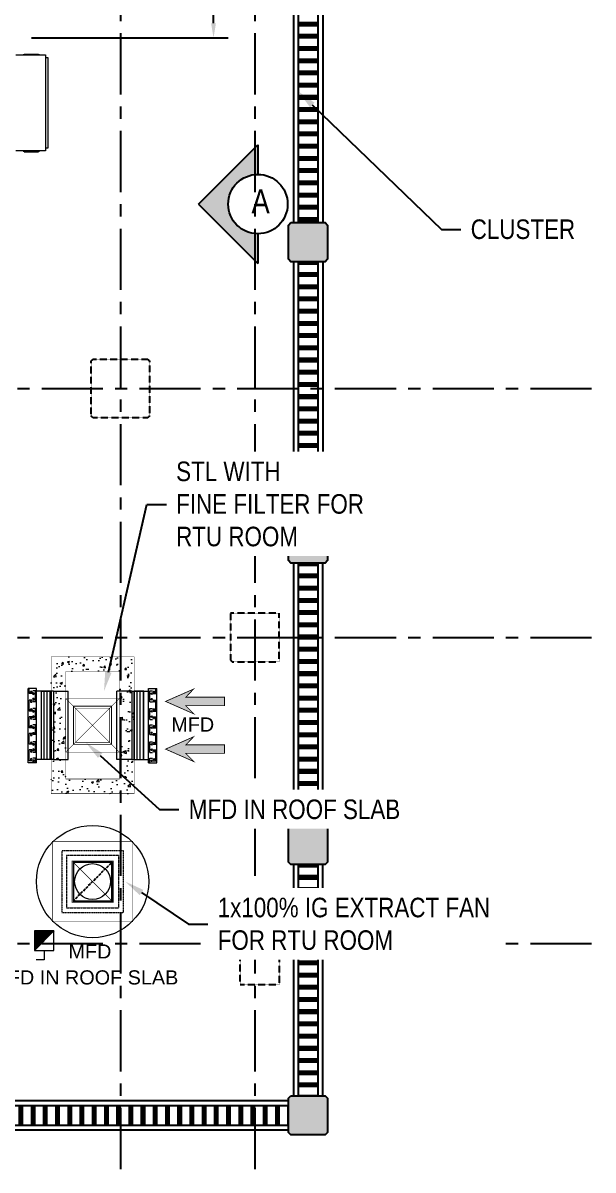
# Model space of a CAD drawing. Header units: metres. Extents: x 841183 to 1048542, y 259326 to 317714.
# Drawn here: x 1012342 to 1018176, y 293182 to 304923 of the extents above; entities that cross this region are included whole.
import ezdxf
from ezdxf import colors
from ezdxf.entities.mleader import LeaderData, LeaderLine
from ezdxf.enums import TextEntityAlignment as Align
from ezdxf.math import Vec2, Vec3

# ---------------------------------------------------------------- set-up
doc = ezdxf.new("R2010")
doc.units = ezdxf.units.M
doc.header["$PDMODE"] = 34
for name, pattern in [('( Hidden )', [0.375, 0.25, -0.125]), ('1', [0, 0, 0]), ('CENTRE', [2, 1.25, -0.25, 0.25, -0.25]), ('HIDDEN', [0.375, 0.25, -0.125]), ('HIDDEN2', [0.1875, 0.125, -0.0625]), ('VILLA AXIS$0$CENTER', [2, 1.25, -0.25, 0.25, -0.25])]:
    doc.linetypes.add(name, pattern=pattern)
for name, color, linetype, lineweight in [('0_ ISOLATOR', 142, 'Continuous', 0), ('0_ARROW', 20, 'Continuous', 0), ('0_FA DUCT', 130, 'Continuous', 0), ('0_FOUNDATION', 7, 'Continuous', 0), ('0_HVAC EQUIPMENT', 142, 'Continuous', 0), ('0_HVAC-OPENING', 126, 'Continuous', 0), ('0_SANDTRAP LOUVER', 252, '1', 0)]:
    doc.layers.add(name, color=color, linetype=linetype, lineweight=lineweight)
for name, color, linetype in [('0_EXTRACT AIR DUCT', 236, 'Continuous'), ('0_HVAC TEXT', 7, 'Continuous'), ('A-AXIS LINE', 253, 'Continuous'), ('A-WALL-1', 252, 'Continuous'), ('G-COL', 252, 'Continuous'), ('INTEC -BEAM', 8, 'Continuous'), ('INTEC -CLUSTRA', 8, 'Continuous'), ('INTEC -HATCH-WALL', 252, 'Continuous'), ('PDF2_Geometry', 7, 'Continuous'), ('TEXT', 7, 'Continuous')]:
    doc.layers.add(name, color=color, linetype=linetype)
doc.layers.add('A-REFLECT DOWN', color=252, linetype='Continuous', transparency=0.6)
doc.layers.add('G-HATCH', color=253, linetype='Continuous', transparency=0.6)
doc.styles.add('AIRAL', font='arial.ttf', dxfattribs={"height": 6.14})
doc.styles.add('romans', font='romans.shx', dxfattribs={"width": 0.85})
doc.styles.get("Standard").update_dxf_attribs({"font": 'ARIALN.TTF'})
doc.dimstyles.get("Standard").update_dxf_attribs({"dimtxt": 200, "dimasz": 150, "dimexe": 150, "dimexo": 150, "dimgap": 100, "dimtad": 0, "dimtih": 1, "dimtoh": 1, "dimdec": 0, "dimzin": 0, "dimdsep": 46, "dimtxsty": 'Standard', "dimcen": 0.09, "dimadec": 0, "dimazin": 0, "dimtfac": 1, "dimtdec": 0, "dimtofl": 0, "dimtmove": 0, "dimatfit": 3, "dimfxl": 1, "dimtolj": 1, "dimtzin": 0, "dimarcsym": 0})
pattern_1 = [(90, (1100029.69, 246860.106), (-31.75, 0), [])]

# ---------------------------------------------------------------- blocks, each defined once
blk = doc.blocks.new('A$C46a051ea')
at = {"layer": 'PDF2_Geometry', "lineweight": 5}
for points in [[(4910, 1068), (5214, 1068)], [(4985, 1068), (4985, 1073), (5154, 1073)], [(4995, 1073), (4995, 1077), (5144, 1077)], [(5144, 1077), (5144, 1073)], [(5154, 1073), (5154, 1068)], [(5214, 1068), (5214, 87)], [(5214, 1044), (5238, 1044)], [(5238, 1044), (5238, 116)], [(5214, 87), (4910, 87)], [(4985, 87), (4985, 83), (5154, 83)], [(4995, 83), (4995, 78), (5144, 78)], [(5144, 78), (5144, 83)], [(5154, 83), (5154, 87)], [(5238, 116), (5214, 116)]]:
    blk.add_lwpolyline(points, dxfattribs=at)
blk = doc.blocks.new('A$C73141abc')
blk.add_blockref('A$C46a051ea', (-2791, -6257))
blk = doc.blocks.new('SAND TRAP LOUVER 700 X 350')
at = {"layer": '0_SANDTRAP LOUVER', "color": 7}
for p, q in [((-173, 375), (-258, 375)), ((-258, 3), (-258, 375)), ((-173, 3), (-173, 375)), ((0, 350), (-173, 350)), ((-123, -350), (-123, 350)), ((0, 350), (0, -350)), ((-258, -386), (-258, 3)), ((-173, -386), (-173, 3)), ((-123, -350), (-173, -350)), ((0, -350), (-123, -350)), ((-173, -386), (-258, -386))]:
    blk.add_line(p, q, dxfattribs=at)
at = {"layer": '0_SANDTRAP LOUVER', "extrusion": (-1.47393e-32, -3.15544e-33, -1)}
for p, q in [((-247, 326), (-247, 375)), ((-219, 326), (-247, 326)), ((-219, 258), (-247, 258)), ((-247, 146), (-247, 258)), ((-184, 351), (-212, 351)), ((-184, 239), (-212, 239)), ((-184, 239), (-184, 351)), ((-219, 146), (-247, 146)), ((-184, 171), (-212, 171)), ((-184, 60), (-184, 171)), ((-219, 87), (-247, 87)), ((-247, -25), (-247, 87)), ((-184, 60), (-212, 60)), ((-184, 3), (-212, 3)), ((-219, -25), (-247, -25)), ((-247, -195), (-247, -84)), ((-219, -84), (-247, -84)), ((-219, -195), (-247, -195)), ((-184, -168), (-212, -168)), ((-184, -279), (-184, -168)), ((-247, -364), (-247, -252)), ((-219, -252), (-247, -252)), ((-184, -279), (-212, -279)), ((-184, -336), (-212, -336)), ((-184, -386), (-184, -336)), ((-219, -364), (-247, -364))]:
    blk.add_line(p, q, dxfattribs=at)
at = {"layer": '0_SANDTRAP LOUVER'}
for p, q in [((-219, 326), (-247, 326)), ((-219, 146), (-247, 146)), ((-247, -25), (-247, 3)), ((-184, -95), (-184, 3)), ((-219, -25), (-247, -25)), ((-184, -95), (-212, -95))]:
    blk.add_line(p, q, dxfattribs=at)
at = {"layer": '0_SANDTRAP LOUVER', "extrusion": (-1.47393e-32, -3.15544e-33, -1)}
for centre in [(227, 339), (227, 244), (204, 323), (204, 267), (227, 160), (204, 143), (227, 73), (204, 88), (227, -11), (227, -98), (204, -25), (204, -25), (227, -181), (204, -195), (227, -266), (227, -350), (204, -251), (204, -364)]:
    blk.add_circle(centre, 8.37, dxfattribs=at)
at = {"layer": '0_SANDTRAP LOUVER'}
for centre in [(-227, 339), (-227, 160), (-227, -11), (-204, -81)]:
    blk.add_circle(centre, 8.37, dxfattribs=at)
blk = doc.blocks.new('0-ARROW-3')
at = {"layer": '0_ARROW', "true_color": 0xc8c8c8}
h = blk.add_hatch(dxfattribs=at)
h.set_pattern_fill('ANSI31', color=9)
h.set_pattern_definition([(45, (-4415, 43046), (-0.08838834765, 0.08838834765), [])])
h.paths.add_polyline_path([(-512, -108), (-711, -313), (0, 0), (-711, 313), (-512, 108), (-1490, 108), (-1490, -108)])
at = {"layer": '0_ARROW', "const_width": 20}
blk.add_lwpolyline([(-1490, -108), (-512, -108), (-711, -313), (0, 0), (-711, 313), (-512, 108), (-1490, 108)], close=True, dxfattribs=at)
blk = doc.blocks.new('A$C51a5b08a')
at = {"layer": 'G-HATCH'}
h = blk.add_hatch(color=256, dxfattribs=at)
h.dxf.hatch_style = 1
h.paths.add_polyline_path([(-23016.4, -8804.5), (-22666.4, -8804.5), (-22641.4, -8829.5), (-22641.4, -9179.5), (-22666.4, -9204.5), (-23016.4, -9204.5), (-23041.4, -9179.5), (-23041.4, -8829.5)])
h = blk.add_hatch(color=256, dxfattribs=at)
h.dxf.hatch_style = 1
h.paths.add_polyline_path([(-23016.6, -11889.5), (-22666.6, -11889.5), (-22641.6, -11914.5), (-22641.6, -12264.5), (-22666.6, -12289.5), (-23016.6, -12289.5), (-23041.6, -12264.5), (-23041.6, -11914.5)])
h = blk.add_hatch(color=256, dxfattribs=at)
h.dxf.hatch_style = 1
h.paths.add_polyline_path([(-23016.7, -14974.5), (-22666.7, -14974.5), (-22641.7, -14999.5), (-22641.7, -15349.5), (-22666.7, -15374.5), (-23016.7, -15374.5), (-23041.7, -15349.5), (-23041.7, -14999.5)])
h = blk.add_hatch(color=256, dxfattribs=at)
h.dxf.hatch_style = 1
h.paths.add_polyline_path([(-23016.6, -17741.9), (-22666.6, -17741.9), (-22641.6, -17766.9), (-22641.6, -18116.9), (-22666.6, -18141.9), (-23016.6, -18141.9), (-23041.6, -18116.9), (-23041.6, -17766.9)])
at = {"layer": 'INTEC -HATCH-WALL'}
h = blk.add_hatch(dxfattribs=at)
h.set_pattern_fill('PLAST', color=256, scale=500, angle=180, style=0)
h.set_pattern_definition([(180, (-78994.4, 303.69), (-2e-14, -125), []), (180, (-78994.4, 288.07), (-2e-14, -125), []), (180, (-78994.4, 272.44), (-2e-14, -125), [])])
h.paths.add_polyline_path([(-22741.4, -8804.5), (-22941.4, -8804.5), (-22941.4, -6119.5), (-22741.4, -6119.5)])
h = blk.add_hatch(dxfattribs=at)
h.set_pattern_fill('PLAST', color=256, scale=500, angle=180, style=0)
h.set_pattern_definition([(180, (-78994.4, -3010.07), (-2e-14, -125), []), (180, (-78994.4, -3025.7), (-2e-14, -125), []), (180, (-78994.4, -3041.32), (-2e-14, -125), [])])
h.paths.add_polyline_path([(-22741.4, -11889.5), (-22941.4, -11889.5), (-22941.4, -9209.5), (-22741.4, -9209.5)])
h = blk.add_hatch(dxfattribs=at)
h.set_pattern_fill('PLAST', color=256, scale=500, angle=180, style=0)
h.set_pattern_definition([(180, (-78994.54, -6095.07), (-2e-14, -125), []), (180, (-78994.54, -6110.7), (-2e-14, -125), []), (180, (-78994.54, -6126.32), (-2e-14, -125), [])])
h.paths.add_polyline_path([(-22741.6, -14974.5), (-22941.6, -14974.5), (-22941.6, -12294.5), (-22741.6, -12294.5)])
h = blk.add_hatch(dxfattribs=at)
h.set_pattern_fill('PLAST', color=256, scale=500, angle=180, style=0)
h.set_pattern_definition([(180, (-78994.67, -9180.07), (-2e-14, -125), []), (180, (-78994.67, -9195.7), (-2e-14, -125), []), (180, (-78994.67, -9211.32), (-2e-14, -125), [])])
h.paths.add_polyline_path([(-22741.7, -17741.9), (-22941.7, -17741.9), (-22941.7, -15379.5), (-22741.7, -15379.5)])
h = blk.add_hatch(dxfattribs=at)
h.set_pattern_fill('PLAST', color=256, scale=500, angle=270, style=0)
h.set_pattern_definition([(270, (-75068.57, -213855.55), (125, -1e-13), []), (270, (-75052.95, -213855.55), (125, -1e-13), []), (270, (-75037.32, -213855.55), (125, -1e-13), [])])
h.paths.add_polyline_path([(-25918.3, -18041.9), (-25918.3, -17841.9), (-23041.6, -17841.9), (-23041.6, -18041.9)])
at = {"layer": 'A-AXIS LINE', "linetype": 'VILLA AXIS$0$CENTER', "ltscale": 500}
for p, q in [((-24761.9, 5133.1, -106.5), (-24761.9, -22136.6, -125.6)), ((-23385.1, 5133.1, -94.7), (-23385.1, -22200.4, -113.8)), ((-40565.7, -10501.7, -193.6), (9544.5, -10501.7, -80)), ((-40565.7, -13051.7, -220.1), (9544.5, -13051.7, -106.5)), ((-40565.7, -16183.2, -220.1), (9544.5, -16183.2, -106.5))]:
    blk.add_line(p, q, dxfattribs=at)
at = {"layer": 'A-WALL-1', "linetype": 'Continuous'}
for points, elevation in [([(-23016.4, -8804.5), (-22666.4, -8804.5), (-22641.4, -8829.5), (-22641.4, -9179.5), (-22666.4, -9204.5), (-23016.4, -9204.5), (-23041.4, -9179.5), (-23041.4, -8829.5)], -21.8), ([(-23016.6, -11889.5), (-22666.6, -11889.5), (-22641.6, -11914.5), (-22641.6, -12264.5), (-22666.6, -12289.5), (-23016.6, -12289.5), (-23041.6, -12264.5), (-23041.6, -11914.5)], -3), ([(-23016.7, -14974.5), (-22666.7, -14974.5), (-22641.7, -14999.5), (-22641.7, -15349.5), (-22666.7, -15374.5), (-23016.7, -15374.5), (-23041.7, -15349.5), (-23041.7, -14999.5)], 15.8), ([(-23016.6, -17741.9), (-22666.6, -17741.9), (-22641.6, -17766.9), (-22641.6, -18116.9), (-22666.6, -18141.9), (-23016.6, -18141.9), (-23041.6, -18116.9), (-23041.6, -17766.9)], 66.7)]:
    blk.add_lwpolyline(points, close=True, dxfattribs=dict(at, elevation=elevation))
at = {"layer": 'G-COL', "color": 8, "linetype": 'HIDDEN2', "ltscale": 6}
for points, elevation in [([(-24482.1, -10801.7), (-25042.1, -10801.7), (-25062.1, -10781.7), (-25062.1, -10221.7), (-25042.1, -10201.7), (-24482.1, -10201.7), (-24462.1, -10221.7), (-24462.1, -10781.7)], -43.2), ([(-23135.4, -12801.7), (-23635.4, -12801.7), (-23635.4, -13281.7), (-23615.4, -13301.7), (-23135.4, -13301.7)], -106.5), ([(-23535.4, -16206.6), (-23135.4, -16206.6), (-23135.4, -16606.6), (-23535.4, -16606.6)], -106.5)]:
    blk.add_lwpolyline(points, close=True, dxfattribs=dict(at, elevation=elevation))
at = {"layer": 'INTEC -BEAM'}
for p, q in [((-22991.4, -6119.5, -0.9), (-22991.4, -8804.5, -1.6)), ((-22691.4, -6119.5, -0.9), (-22691.4, -8804.5, -1.6)), ((-22991.4, -9204.5, 17.9), (-22991.4, -11889.5, -3)), ((-22691.4, -9204.5, 17.9), (-22691.4, -11889.5, -3)), ((-22991.6, -12289.5, 36.7), (-22991.6, -14974.5, 15.8)), ((-22691.6, -12289.5, 36.7), (-22691.6, -14974.5, 15.8)), ((-22991.7, -15374.5, 55.6), (-22991.7, -17741.9, 95.3)), ((-22691.7, -15374.5, 55.6), (-22691.7, -17741.9, 95.3)), ((-25918.3, -17791.9, -3.2), (-23041.6, -17791.9, -57.8)), ((-25918.3, -18091.9, -3.2), (-23041.6, -18091.9, -57.8))]:
    blk.add_line(p, q, dxfattribs=at)
at = {"layer": 'INTEC -CLUSTRA'}
for p, q in [((-22941.4, -6119.5, -0.9), (-22941.4, -8804.5, -1.6)), ((-22741.4, -6119.5, -0.9), (-22741.4, -8804.5, -1.6)), ((-22941.4, -9204.5, 17.9), (-22941.4, -11889.5, -3)), ((-22741.4, -9204.5, 17.9), (-22741.4, -11889.5, -3)), ((-22941.6, -12289.5, 36.7), (-22941.6, -14974.5, 15.8)), ((-22741.6, -12289.5, 36.7), (-22741.6, -14974.5, 15.8)), ((-22941.7, -15374.5, 55.6), (-22941.7, -17741.9, 95.3)), ((-22741.7, -15374.5, 55.6), (-22741.7, -17741.9, 95.3)), ((-25918.3, -17841.9, -3.2), (-23041.6, -17841.9, -57.8)), ((-25918.3, -18041.9, -3.2), (-23041.6, -18041.9, -57.8))]:
    blk.add_line(p, q, dxfattribs=at)
at = {"color": 252, "style": 'romans', "width": 0.8}
blk.add_attdef('RD01', text='', height=225, dxfattribs=at).set_placement((-31176.6, -17501.4, -38.4), align=Align.MIDDLE_CENTER)
blk = doc.blocks.new('*D136')
at = {"color": 0, "lineweight": -2, "transparency": 16777216}
for p, q in [((1012431, 307270), (1014442, 307270)), ((1014292, 307120), (1014292, 306222)), ((1014292, 304920), (1014292, 305818)), ((1012431, 304770), (1014442, 304770))]:
    blk.add_line(p, q, dxfattribs=at)
at = {"color": 0, "transparency": 16777216}
for points in [[(1014267, 307120), (1014317, 307120), (1014292, 307270)], [(1014267, 304920), (1014317, 304920), (1014292, 304770)]]:
    blk.add_solid(points, dxfattribs=at)
at = {"layer": 'Defpoints', "color": 0, "transparency": 16777216}
for p in [(1012281, 307270, -105), (1012281, 304770, -105), (1014292, 304770)]:
    blk.add_point(p, dxfattribs=at)
at = {"color": 0, "transparency": 16777216, "insert": (1014292, 306020), "char_height": 200, "attachment_point": 5}
blk.add_mtext('\\A1;2500', dxfattribs=at)
blk = doc.blocks.new('A$C10b3fa2f')
at = {"layer": 'A-REFLECT DOWN'}
h = blk.add_hatch(dxfattribs=at)
h.set_pattern_fill('AR-HBONE', color=256, scale=75, style=0)
h.set_pattern_definition([(45, (-872853.3, -501345.44), (0, 424.26407), [900, -300]), (135, (-872641.16, -501133.3), (3e-14, 424.26407), [900, -300])])
h.paths.add_polyline_path([(-40951.9, -7637.1), (-40445.1, -7637.1), (-40278.2, -7926.1), (-40445.1, -8215.1), (-40951.9, -8215.1), (-41118.8, -7926.1)])
edge = h.paths.add_edge_path()
edge.add_line((-40250.6, -6912.7), (-42275.6, -6912.7))
edge.add_line((-42275.6, -6912.7), (-42275.6, -105.8))
edge.add_line((-42275.6, -105.8), (-42275.6, 38.9))
edge.add_line((-42275.6, 38.9), (-43125, 38.9))
edge.add_line((-43125, 38.9), (-43125, -30517.1))
edge.add_line((-43125, -30517.1), (-43000, -30517.1))
edge.add_line((-43000, -30517.1), (-43000, -32386.1))
edge.add_line((-43000, -32386.1), (-6450, -32386.1))
edge.add_arc((-6450, -25886.1), 6500, 270, 360)
edge.add_line((50, -25886.1), (50, -22117.5))
edge.add_line((50, -22117.5), (-3025.4, -22117.5))
edge.add_line((-3025.4, -22117.5), (-3025.4, -31367.5))
edge.add_line((-3025.4, -31367.5), (-37875.6, -31367.3))
edge.add_line((-37875.6, -31367.3), (-37875.6, -22117.5))
edge.add_line((-37875.6, -22117.5), (-40250.6, -22117.5))
edge.add_line((-40250.6, -22117.5), (-40250.6, -6912.7))
blk = doc.blocks.new('GEF-01 AVR PROTECTION')
at = {"layer": '0_HVAC EQUIPMENT', "color": 7, "linetype": '( Hidden )', "ltscale": 5}
blk.add_lwpolyline([(-315, -315), (315, -315), (315, 315), (-315, 315)], close=True, dxfattribs=at)
at = {"layer": '0_HVAC EQUIPMENT', "color": 7, "linetype": 'CENTRE', "ltscale": 0.75}
blk.add_lwpolyline([(-267.5, -267.5), (267.5, -267.5), (267.5, 267.5), (-267.5, 267.5)], close=True, dxfattribs=at)
at = {"layer": '0_HVAC EQUIPMENT'}
for radius in [575, 183.5]:
    blk.add_circle((0, 0), radius, dxfattribs=at)
blk = doc.blocks.new('0_ISOLATOR')
at = {"layer": '0_ ISOLATOR'}
h = blk.add_hatch(dxfattribs=at)
h.set_pattern_fill('ANSI31')
h.set_pattern_definition([(45, (0, 0), (-0.08838835, 0.08838835), [])])
h.paths.add_polyline_path([(-100, 100), (100, -100), (100, 100)])
at = {"layer": '0_ ISOLATOR', "color": 7}
for p, q in [((-198, 0), (-198, 83)), ((-100, 0), (-198, 0)), ((-100, 100), (100, -100))]:
    blk.add_line(p, q, dxfattribs=at)
blk.add_lwpolyline([(-100, -100), (100, -100), (100, 100), (-100, 100)], close=True, dxfattribs=at)

msp = doc.modelspace()

# ---------------------------------------------------------------- block references
at = {"color": 2}
msp.add_blockref('A$C10b3fa2f', (1038100.4, 311684, -216), dxfattribs=at)

# ---------------------------------------------------------------- next in the draw order: hatches: boundary and pattern name
h = msp.add_hatch(color=256)
h.dxf.hatch_style = 1
h.paths.add_polyline_path([(1014746.3, 303372.9), (1014746.3, 303676.9), (1014138.3, 303068.9), (1014746.3, 302460.8), (1014746.3, 302764.8, -0.4142136), (1014442.3, 303068.9, -0.4142136)])

# ---------------------------------------------------------------- next in the draw order: linework, layer by layer
at = {"elevation": -104.9, "flags": 128}
for points in [[(1014138.3, 303068.9), (1014746.3, 303676.9)], [(1014746.3, 303676.9), (1014746.3, 303372.9)], [(1014138.3, 303068.9), (1014746.3, 302460.8)], [(1014746.3, 302764.8), (1014746.3, 302460.8)]]:
    msp.add_lwpolyline(points, dxfattribs=at)
msp.add_circle((1014746.3, 303068.9, -104.9), 304)
at = {"layer": '0_HVAC-OPENING', "linetype": '( Hidden )', "ltscale": 100, "const_width": 5, "elevation": -122.1}
for points in [[(1013329.3, 297458.9), (1012779.3, 298008.9)], [(1012779.3, 297458.9), (1013329.3, 298008.9)]]:
    msp.add_lwpolyline(points, dxfattribs=at)

# ---------------------------------------------------------------- next in the draw order: block references
at = {"color": 2}
msp.add_blockref('A$C51a5b08a', (1038100.4, 311683.9, -103.7), dxfattribs=at)

# ---------------------------------------------------------------- next in the draw order: texts
at = {"layer": 'TEXT', "insert": (1014681.2, 303218.8, -104.9), "char_height": 243.2, "attachment_point": 1}
msp.add_mtext('A', dxfattribs=at)

# ---------------------------------------------------------------- next in the draw order: block references
msp.add_blockref('A$C73141abc', (1010148.8, 309783.8, -104.6))

# ---------------------------------------------------------------- next in the draw order: leaders
ml = msp.add_multileader_mtext('Standard')
ml.set_content('CLUSTER', color=256)
ml.set_leader_properties()
ml.build(insert=Vec2(0, 0))
ml.multileader.update_dxf_attribs({"text_left_attachment_type": 2, "text_right_attachment_type": 2, "dogleg_length": 200, "arrow_head_size": 200})
ctx = ml.context
ctx.base_point, ctx.char_height, ctx.arrow_head_size, ctx.landing_gap_size, ctx.plane_origin = Vec3(1016823.4, 302808.1, -104.9), 200, 200, 100, Vec3(1013539.1, 299746.5, -104.9)
ctx.left_attachment, ctx.right_attachment = 2, 2
notes = []
notes.append((ctx, [(1, (1, 1, 0), (1016623.4, 302808.1, -104.9), (1, 0), 200, [(0, [(1015159, 304221.9, -104.9)], 0, [])])]))
ctx.mtext.insert, ctx.mtext.flow_direction = Vec3(1016923.4, 302911.6, -104.9), 5
ctx.mtext.has_bg_fill, ctx.mtext.bg_color, ctx.mtext.bg_scale_factor, ctx.mtext.bg_transparency, ctx.mtext.use_window_bg_color = 1, -1027028792, 1.5, 0, 1
for ctx, leaders in notes:
    for number, flags, end, landing, length, lines in leaders:
        leader = LeaderData()
        leader.index, (leader.has_last_leader_line, leader.has_dogleg_vector, leader.attachment_direction) = number, flags
        leader.last_leader_point, leader.dogleg_vector, leader.dogleg_length = Vec3(end), Vec3(landing), length
        for number, points, colour, breaks in lines:
            line = LeaderLine()
            line.index, line.vertices, line.color, line.breaks = number, Vec3.list(points), colors.encode_raw_color(colour), breaks
            leader.lines.append(line)
        ctx.leaders.append(leader)

# ---------------------------------------------------------------- next in the draw order: hatches: boundary and pattern name
at = {"layer": '0_FA DUCT'}
h = msp.add_hatch(dxfattribs=at)
h.set_pattern_fill('ANSI31', color=8, scale=10, angle=45)
h.set_pattern_definition(pattern_1)
h.paths.add_polyline_path([(1012629.8, 297384.2), (1012530.7, 297384.2), (1012530.7, 298084.2), (1012629.8, 298084.2)])
h = msp.add_hatch(dxfattribs=at)
h.set_pattern_fill('ANSI31', color=8, scale=10, angle=45)
h.set_pattern_definition(pattern_1)
h.paths.add_polyline_path([(1013478.8, 297384.2), (1013578, 297384.2), (1013578, 298084.2), (1013478.8, 298084.2)])
at = {"layer": '0_FOUNDATION'}
h = msp.add_hatch(dxfattribs=at)
h.set_pattern_fill('AR-CONC', color=8, scale=30)
h.set_pattern_definition([(50, (-13594.85, -1261.23), (215.178055, -18.82564), [22.5, -247.5]), (355, (-13594.85, -1261.23), (-41.6254, 225.65764), [18, -198]), (100.451444, (-13576.92, -1262.8), (173.552654, 206.831997), [19.122058, -210.342634]), (46.1842, (-13594.85, -1201.23), (320.1724, -49.655784), [33.75, -371.25]), (96.635635, (-13568.17, -1205.37), (280.39858, 292.23558), [28.6831, -315.51413]), (351.184164, (-13594.85, -1201.23), (280.39858, 292.23558), [27, -297]), (21, (-13564.85, -1216.23), (179.072116, -120.785667), [22.5, -247.5]), (326, (-13564.85, -1216.23), (72.9946, 217.545014), [18, -198]), (71.451445, (-13549.93, -1226.3), (252.066713, 96.759346), [19.122057, -210.342634]), (37.5, (-13594.85, -1261.23), (3.6479566, 99.868156), [0, -195.6, 0, -201, 0, -198.75]), (7.5, (-13594.85, -1261.23), (78.920861, 118.323514), [0, -114.6, 0, -191.1, 0, -75.75]), (327.5, (-13661.75, -1261.23), (160.146731, -6.7664615), [0, -75, 0, -234, 0, -310.5]), (317.5, (-13691.75, -1261.23), (174.95585, 30.031495), [0, -97.5, 0, -155.4, 0, -220.5])])
h.paths.add_polyline_path([(1013479.5, 298434.2), (1012629.8, 298434.2), (1012629.8, 297034.2), (1013479.5, 297034.2)])
h.paths.add_polyline_path([(1013329.8, 298284.2), (1013329.8, 297184.2), (1012779.5, 297184.2), (1012779.5, 298284.2)], flags=16)

# ---------------------------------------------------------------- next in the draw order: linework, layer by layer
at = {"layer": '0_FA DUCT', "color": 8, "elevation": -210.2}
for points in [[(1012629.8, 297384.2), (1012530.7, 297384.2), (1012530.7, 298084.2), (1012629.8, 298084.2)], [(1013478.8, 297384.2), (1013578, 297384.2), (1013578, 298084.2), (1013478.8, 298084.2)]]:
    msp.add_lwpolyline(points, close=True, dxfattribs=at)
at = {"layer": '0_FA DUCT', "elevation": -210.2}
for points, const_width in [([(1012859.5, 297929.2), (1013249.5, 297929.2), (1013249.5, 297539.2), (1012859.5, 297539.2)], 10), ([(1012879.5, 297909.2), (1013229.5, 297909.2), (1013229.5, 297559.2), (1012879.5, 297559.2)], 5)]:
    msp.add_lwpolyline(points, close=True, dxfattribs=dict(at, const_width=const_width))
at = {"layer": '0_FA DUCT', "linetype": 'HIDDEN', "ltscale": 80, "const_width": 5, "elevation": -122.1}
for points in [[(1013229.5, 297909.2), (1012879.5, 297559.2)], [(1012879.5, 297909.2), (1013229.5, 297559.2)]]:
    msp.add_lwpolyline(points, dxfattribs=at)
at = {"layer": '0_FOUNDATION', "const_width": 5, "elevation": -210.2}
for points in [[(1013479.5, 297034.2), (1012629.8, 297034.2), (1012629.8, 298434.2), (1013479.5, 298434.2)], [(1013329.8, 297184.2), (1012779.8, 297184.2), (1012779.8, 298284.2), (1013329.8, 298284.2)]]:
    msp.add_lwpolyline(points, close=True, dxfattribs=at)
at = {"layer": '0_HVAC-OPENING', "linetype": '( Hidden )', "ltscale": 100, "const_width": 5, "elevation": -122.1}
msp.add_lwpolyline([(1012779.3, 297458.9), (1013329.3, 297458.9), (1013329.3, 298008.9), (1012779.3, 298008.9)], close=True, dxfattribs=at)
at = {"layer": '0_SANDTRAP LOUVER', "color": 7}
for p, q in [((1012653.5, 298084.2, -210.2), (1012806.1, 298084.2, -210.2)), ((1012806.1, 297384.2, -210.2), (1012806.1, 298084.2, -210.2)), ((1013302.5, 297384.2, -210.2), (1013302.5, 298084.2, -210.2)), ((1013455.2, 298084.2, -210.2), (1013302.5, 298084.2, -210.2)), ((1012653.5, 297384.2, -210.2), (1012806.1, 297384.2, -210.2)), ((1013455.2, 297384.2, -210.2), (1013302.5, 297384.2, -210.2))]:
    msp.add_line(p, q, dxfattribs=at)

# ---------------------------------------------------------------- next in the draw order: block references
at = {"layer": '0_ ISOLATOR', "color": 2, "rotation": 90.00000000000001}
msp.add_blockref('0_ISOLATOR', (1012559.5, 295530.1, -58.6), dxfattribs=at)
at = {"layer": '0_SANDTRAP LOUVER', "color": 2}
msp.add_blockref('SAND TRAP LOUVER 700 X 350', (1012653.5, 297734.2, -210.2), dxfattribs=at)
at = {"layer": '0_SANDTRAP LOUVER', "color": 2, "xscale": -1}
msp.add_blockref('SAND TRAP LOUVER 700 X 350', (1013455.2, 297734.2, -210.2), dxfattribs=at)

# ---------------------------------------------------------------- next in the draw order: texts
at = {"layer": '0_HVAC TEXT', "char_height": 145, "width": 442.988, "attachment_point": 5, "style": 'AIRAL'}
for insert in [(1014079.2, 297742.3, -86.6), (1013027.3, 295419.6, 9.5)]:
    msp.add_mtext('{\\fArial|b0|i0|c0|p34;MFD}', dxfattribs=dict(at, insert=insert))

# ---------------------------------------------------------------- next in the draw order: dimensions: what is measured, and where the dimension line sits
dim = msp.add_linear_dim(base=(1014292.3, 304769.7), p1=(1012281, 307269.7, -104.6), p2=(1012281, 304769.7, -104.6), angle=90, dimstyle='Standard')
dim.commit()
dim.dimension.update_dxf_attribs({"geometry": '*D136', "text_midpoint": (1014292.3, 306019.7)})

# ---------------------------------------------------------------- next in the draw order: leaders
ml = msp.add_multileader_mtext('Standard')
ml.set_content('STL WITH \\PFINE FILTER FOR \\PRTU ROOM', color=256)
ml.set_leader_properties()
ml.build(insert=Vec2(0, 0))
ml.multileader.update_dxf_attribs({"text_left_attachment_type": 2, "text_right_attachment_type": 2, "dogleg_length": 200, "arrow_head_size": 200})
ctx = ml.context
ctx.base_point, ctx.char_height, ctx.arrow_head_size, ctx.landing_gap_size, ctx.plane_origin = Vec3(1013809.4, 299992.9, -72.5), 200, 200, 100, Vec3(1008808.4, 295946.6, -72.5)
ctx.left_attachment, ctx.right_attachment = 2, 2
notes = []
notes.append((ctx, [(1, (1, 1, 0), (1013609.4, 299992.9, -72.5), (1, 0), 200, [(0, [(1013171.1, 298084.2, -72.5)], 0, [])])]))
ctx.mtext.insert, ctx.mtext.flow_direction = Vec3(1013909.4, 300433.2, -72.5), 5
ctx.mtext.has_bg_fill, ctx.mtext.bg_color, ctx.mtext.bg_scale_factor, ctx.mtext.bg_transparency, ctx.mtext.use_window_bg_color = 1, -1027028792, 1.5, 0, 1
ml = msp.add_multileader_mtext('Standard')
ml.set_content('MFD IN ROOF SLAB', color=256)
ml.set_leader_properties()
ml.build(insert=Vec2(0, 0))
ml.multileader.update_dxf_attribs({"text_left_attachment_type": 2, "text_right_attachment_type": 2, "dogleg_length": 200, "arrow_head_size": 200})
ctx = ml.context
ctx.base_point, ctx.char_height, ctx.arrow_head_size, ctx.landing_gap_size, ctx.plane_origin = Vec3(1013938.5, 296870.8, -72.5), 200, 200, 100, Vec3(1008420.9, 291987.8, -72.5)
ctx.left_attachment, ctx.right_attachment = 2, 2
notes.append((ctx, [(1, (1, 1, 0), (1013738.5, 296870.8, -72.5), (1, 0), 200, [(0, [(1012984.1, 297559.2, -72.5)], 0, [])])]))
ctx.mtext.insert, ctx.mtext.flow_direction = Vec3(1014038.5, 296974.3, -72.5), 5
ctx.mtext.has_bg_fill, ctx.mtext.bg_color, ctx.mtext.bg_scale_factor, ctx.mtext.bg_transparency, ctx.mtext.use_window_bg_color = 1, -1027028792, 1.5, 0, 1
for ctx, leaders in notes:
    for number, flags, end, landing, length, lines in leaders:
        leader = LeaderData()
        leader.index, (leader.has_last_leader_line, leader.has_dogleg_vector, leader.attachment_direction) = number, flags
        leader.last_leader_point, leader.dogleg_vector, leader.dogleg_length = Vec3(end), Vec3(landing), length
        for number, points, colour, breaks in lines:
            line = LeaderLine()
            line.index, line.vertices, line.color, line.breaks = number, Vec3.list(points), colors.encode_raw_color(colour), breaks
            leader.lines.append(line)
        ctx.leaders.append(leader)

# ---------------------------------------------------------------- next in the draw order: linework, layer by layer
at = {"layer": '0_EXTRACT AIR DUCT', "elevation": -168.7}
msp.add_lwpolyline([(1012855, 295934.7), (1013254.9, 295934.7), (1013254.9, 296334.7), (1012855, 296334.7)], close=True, dxfattribs=at)
at = {"layer": '0_EXTRACT AIR DUCT', "linetype": '( Hidden )', "ltscale": 100, "elevation": -168.7}
msp.add_lwpolyline([(1012855, 295934.7), (1013254.9, 296334.7)], dxfattribs=at)
at = {"layer": '0_FOUNDATION', "const_width": 5, "elevation": -240.1}
msp.add_lwpolyline([(1012642, 296546.7), (1013467, 296546.7), (1013467, 295721.7), (1012642, 295721.7)], close=True, dxfattribs=at)
at = {"layer": '0_HVAC-OPENING', "linetype": '( Hidden )', "ltscale": 100, "const_width": 5, "elevation": -168.7}
for points in [[(1013267, 295921.7), (1012842, 296346.7)], [(1012842, 295921.7), (1013267, 296346.7)]]:
    msp.add_lwpolyline(points, dxfattribs=at)
msp.add_lwpolyline([(1012842, 295921.7), (1013267, 295921.7), (1013267, 296346.7), (1012842, 296346.7)], close=True, dxfattribs=at)

# ---------------------------------------------------------------- next in the draw order: block references
at = {"layer": '0_ARROW', "xscale": -0.405, "yscale": 0.405, "zscale": 0.405}
msp.add_blockref('0-ARROW-3', (1013801, 297978.4, -210.2), dxfattribs=at)
at = {"layer": '0_ARROW', "xscale": 0.405, "yscale": 0.405, "zscale": 0.405, "rotation": 180}
msp.add_blockref('0-ARROW-3', (1013801, 297490.1, -210.2), dxfattribs=at)
at = {"layer": '0_HVAC EQUIPMENT'}
msp.add_blockref('GEF-01 AVR PROTECTION', (1013054.5, 296134.2, -240.1), dxfattribs=at)

# ---------------------------------------------------------------- next in the draw order: leaders
ml = msp.add_multileader_mtext('Standard')
ml.set_content('1x100% IG EXTRACT FAN\\PFOR RTU ROOM', color=256)
ml.set_leader_properties()
ml.build(insert=Vec2(0, 0))
ml.multileader.update_dxf_attribs({"text_left_attachment_type": 2, "text_right_attachment_type": 2, "dogleg_length": 200, "arrow_head_size": 200})
ctx = ml.context
ctx.base_point, ctx.char_height, ctx.arrow_head_size, ctx.landing_gap_size, ctx.plane_origin = Vec3(1014234.7, 295697, -286.7), 200, 200, 100, Vec3(1008808.9, 294347, -286.7)
ctx.left_attachment, ctx.right_attachment = 2, 2
notes = []
notes.append((ctx, [(1, (1, 1, 0), (1014034.7, 295697, -286.7), (1, 0), 200, [(0, [(1013389.7, 296134.2, -286.7)], 0, [])])]))
ctx.mtext.insert, ctx.mtext.flow_direction = Vec3(1014334.7, 295968.9, -286.7), 5
ctx.mtext.has_bg_fill, ctx.mtext.bg_color, ctx.mtext.bg_scale_factor, ctx.mtext.bg_transparency, ctx.mtext.use_window_bg_color = 1, -1027028792, 1.5, 0, 1
for ctx, leaders in notes:
    for number, flags, end, landing, length, lines in leaders:
        leader = LeaderData()
        leader.index, (leader.has_last_leader_line, leader.has_dogleg_vector, leader.attachment_direction) = number, flags
        leader.last_leader_point, leader.dogleg_vector, leader.dogleg_length = Vec3(end), Vec3(landing), length
        for number, points, colour, breaks in lines:
            line = LeaderLine()
            line.index, line.vertices, line.color, line.breaks = number, Vec3.list(points), colors.encode_raw_color(colour), breaks
            leader.lines.append(line)
        ctx.leaders.append(leader)

# ---------------------------------------------------------------- next in the draw order: texts
at = {"layer": '0_HVAC TEXT', "insert": (1012975, 295152.5, 100.2), "char_height": 145, "width": 1903.957, "attachment_point": 5, "style": 'AIRAL'}
msp.add_mtext('{\\fArial|b0|i0|c0|p34;MFD IN ROOF SLAB}', dxfattribs=at)

doc.saveas('drawing.dxf')
